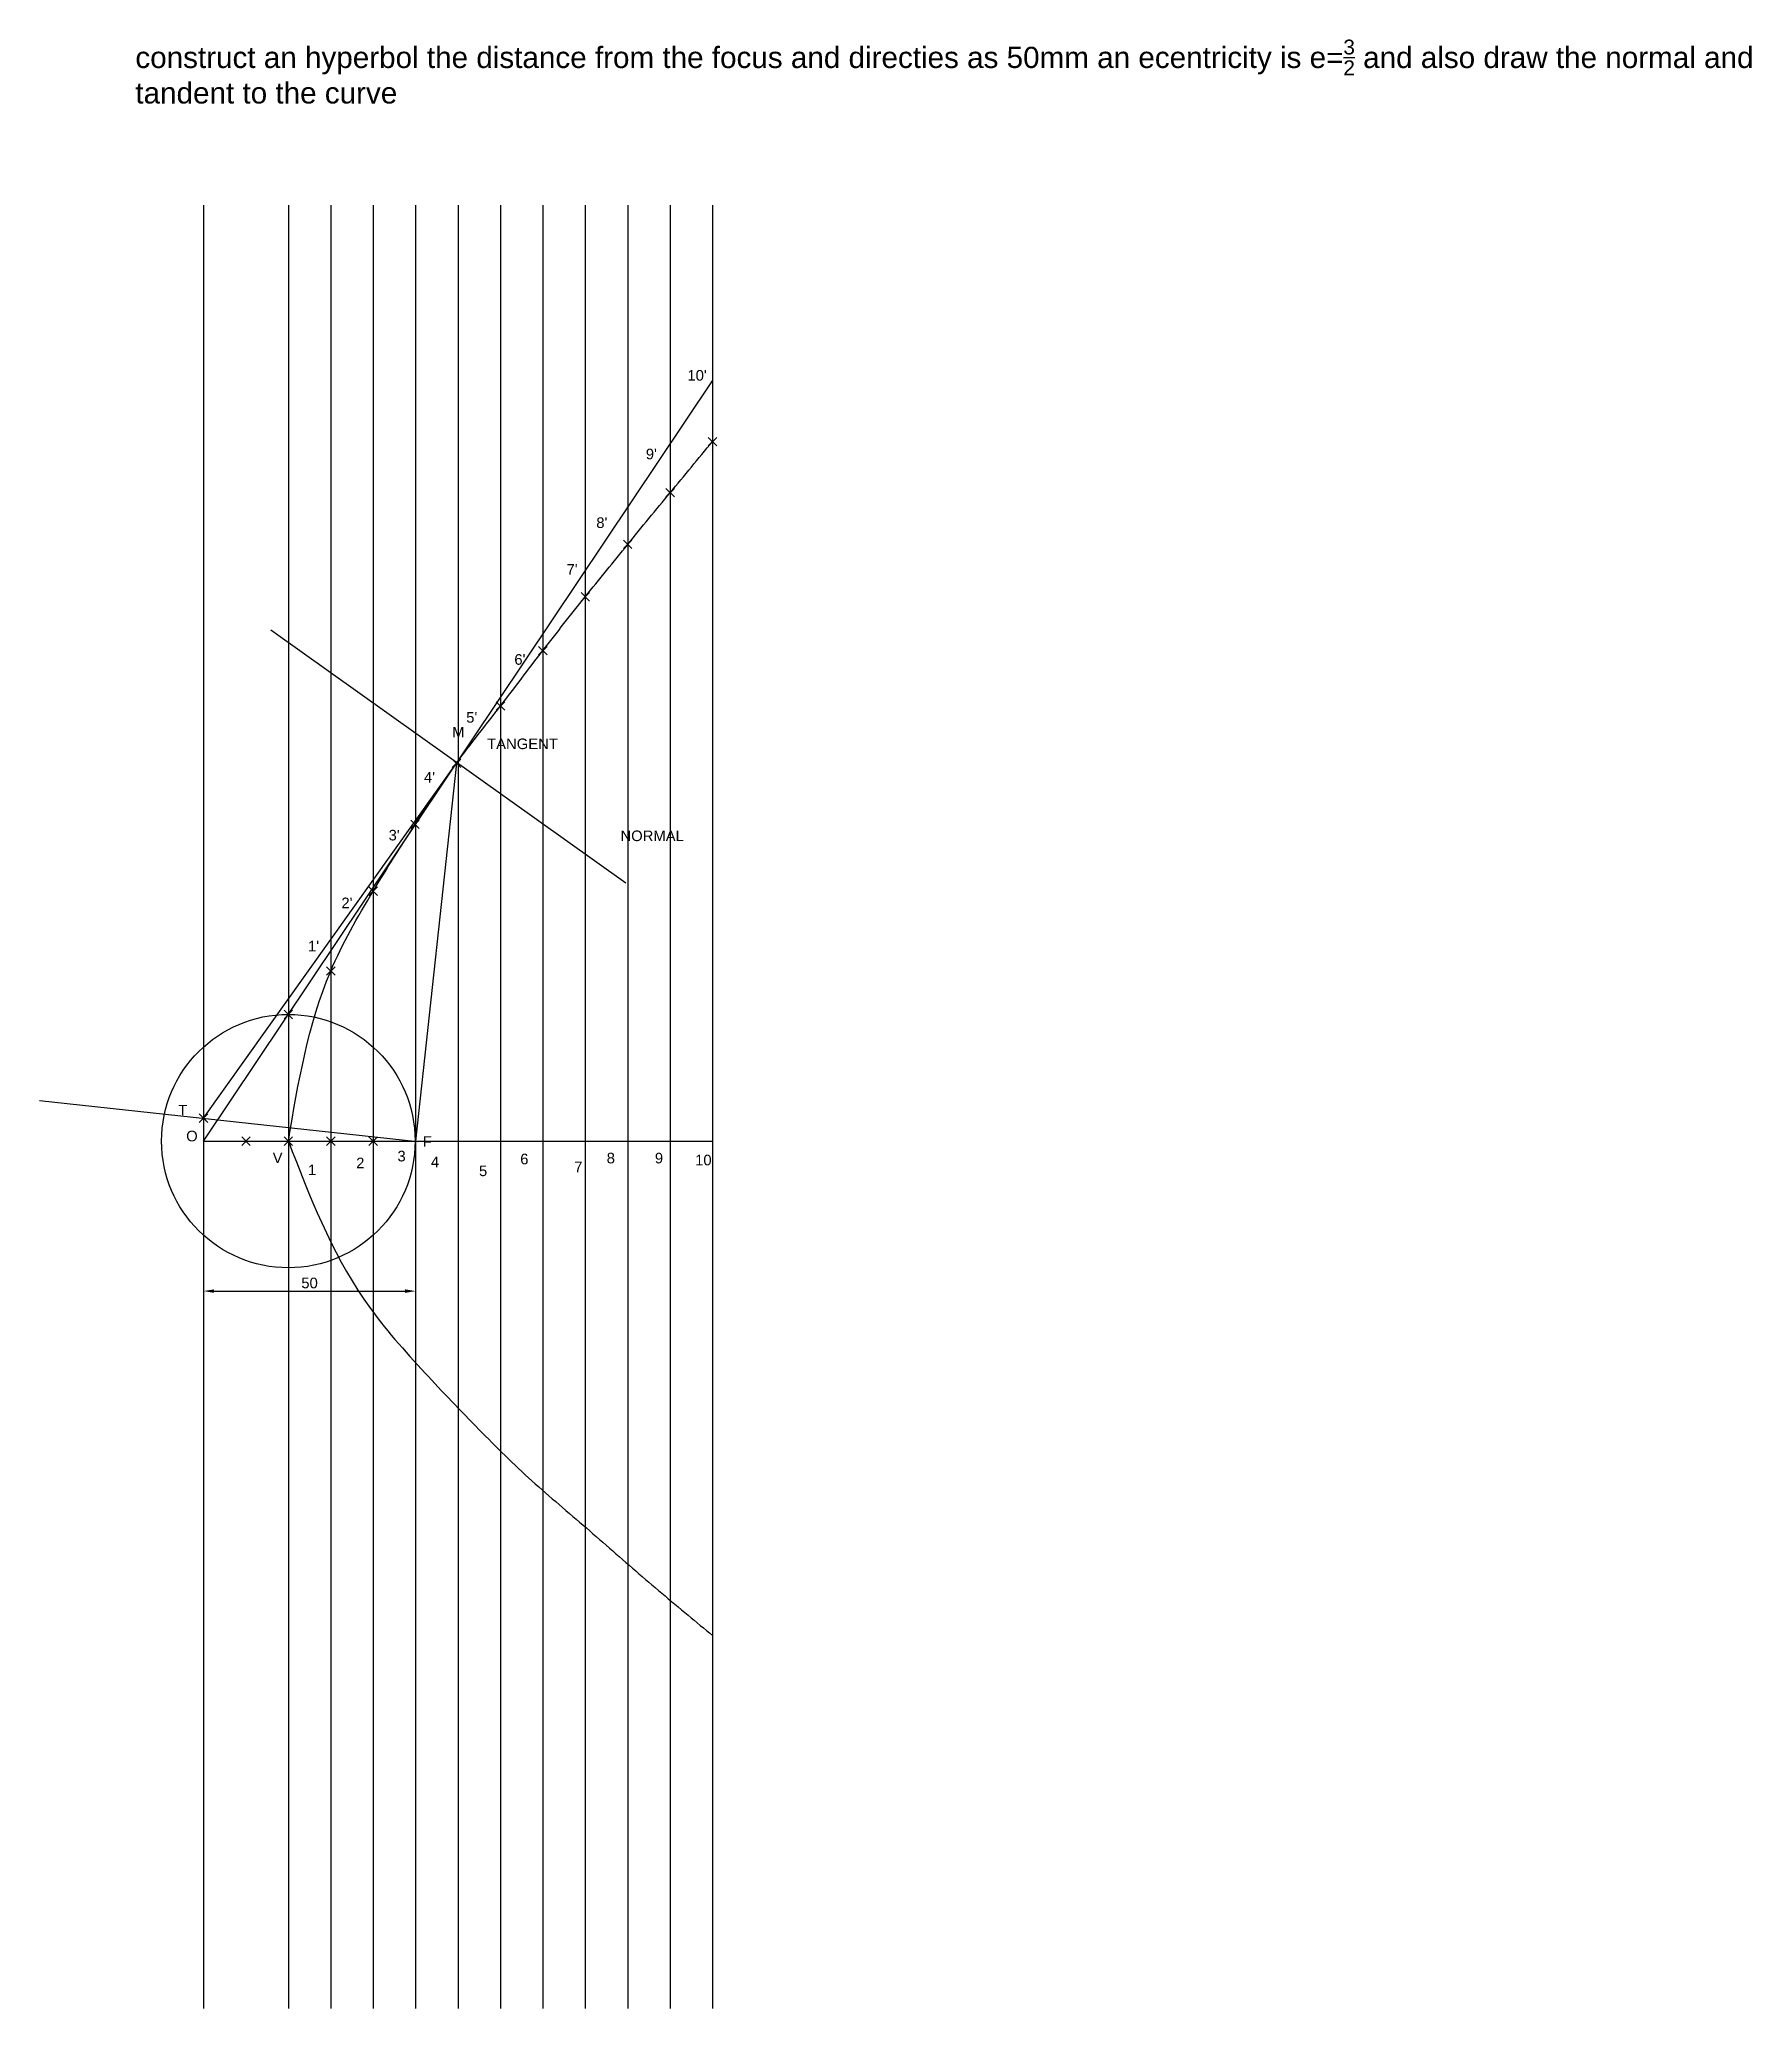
# Model space of a CAD drawing. Header units: millimetres. Extents: x 178 to 581, y 163 to 627.
import ezdxf

# ---------------------------------------------------------------- set-up
doc = ezdxf.new("R2010")
doc.units = ezdxf.units.MM
doc.header["$PDMODE"] = 3
doc.styles.get("Standard").update_dxf_attribs({"font": 'arial.ttf'})
doc.dimstyles.new('ISO-25', dxfattribs={"dimtxt": 2.5, "dimasz": 2.5, "dimexe": 1.25, "dimexo": 0.625, "dimtad": 1, "dimtxsty": 'Standard', "dimcen": 2.5, "dimadec": 0, "dimazin": 0, "dimtfac": 1, "dimtmove": 0, "dimatfit": 3, "dimfxl": 1, "dimarcsym": 0})

# ---------------------------------------------------------------- blocks, each defined once
blk = doc.blocks.new('*D2')
at = {"color": 0, "lineweight": -2, "transparency": 16777216}
for p, q in [((216.19, 366.87), (216.19, 330.88)), ((266.19, 366.87), (266.19, 330.88)), ((218.69, 332.13), (263.69, 332.13))]:
    blk.add_line(p, q, dxfattribs=at)
at = {"color": 0, "transparency": 16777216}
for points in [[(218.69, 332.54), (218.69, 331.71), (216.19, 332.13)], [(263.69, 332.54), (263.69, 331.71), (266.19, 332.13)]]:
    blk.add_solid(points, dxfattribs=at)
at = {"layer": 'Defpoints', "color": 0, "transparency": 16777216}
for p in [(216.19, 367.49), (266.19, 367.49), (266.19, 332.13)]:
    blk.add_point(p, dxfattribs=at)
at = {"color": 0, "transparency": 16777216, "insert": (241.19, 334.03), "char_height": 2.5, "attachment_point": 5}
blk.add_mtext('50', dxfattribs=at)

msp = doc.modelspace()

# ---------------------------------------------------------------- linework, layer by layer
for p, q in [((216.187, 588.169), (216.187, 162.947)), ((236.187, 588.169), (236.187, 162.947)), ((246.187, 588.169), (246.187, 162.947)), ((256.187, 588.169), (256.187, 162.947)), ((266.187, 588.169), (266.187, 162.947)), ((266.187, 588.169), (266.187, 162.947)), ((276.187, 588.169), (276.187, 162.947)), ((286.187, 588.169), (286.187, 162.947)), ((296.187, 588.169), (296.187, 162.947)), ((306.187, 588.169), (306.187, 162.947)), ((316.187, 588.169), (316.187, 162.947)), ((326.187, 588.169), (326.187, 162.947)), ((336.187, 588.169), (336.187, 162.947)), ((216.187, 367.492), (336.187, 546.723)), ((216.187, 367.492), (266.187, 367.492)), ((266.059, 367.492), (336.187, 367.492)), ((336.187, 367.492), (336.187, 367.492))]:
    msp.add_line(p, q)
at = {"color": 2, "true_color": 0xf1eb1f}
for p, q in [((315.747, 428.288), (232.055, 487.939)), ((216.187, 372.894), (275.838, 456.586))]:
    msp.add_line(p, q, dxfattribs=at)
at = {"color": 1}
for p, q in [((275.838, 456.586), (266.187, 367.492)), ((177.508, 377.084), (266.603, 367.433))]:
    msp.add_line(p, q, dxfattribs=at)
msp.add_circle((236.187, 367.492), 29.872)
msp.add_spline([(236.187, 367.492), (246.187, 407.588), (256.187, 426.414), (266.059, 442.171), (275.838, 456.586), (286.187, 470.087), (296.187, 483.152), (306.187, 495.826), (316.187, 508.187), (326.187, 520.389), (336.187, 532.433)], degree=3, dxfattribs=at)
msp.add_open_spline([(236.187, 367.492), (241.209, 354.496), (248.822, 334.796), (266.852, 314.299), (280.038, 300.519), (292.556, 288.008), (305.576, 277.127), (317.944, 266.15), (328.179, 257.544), (334.254, 252.515), (336.187, 250.921)], degree=3, knots=[0, 0, 0, 0, 41.3247321, 62.6417001, 81.2358978, 98.6546823, 115.6660162, 132.1182874, 148.2623585, 155.779029, 155.779029, 155.779029, 155.779029], dxfattribs=at)
for p in [(336.187, 532.433), (326.187, 520.389), (316.187, 508.187), (306.187, 495.826), (296.187, 483.152), (286.187, 470.087), (275.838, 456.586), (266.059, 442.171), (256.187, 426.414), (246.187, 407.588), (236.187, 397.363), (226.187, 367.492), (236.187, 367.492), (236.187, 367.492), (246.187, 367.492), (256.187, 367.492)]:
    msp.add_point(p)
at = {"color": 2, "true_color": 0xf1eb1f}
msp.add_point((216.187, 372.894), dxfattribs=at)

# ---------------------------------------------------------------- texts
for s, p in [("10'", (330.256, 546.8)), ("9'", (320.445, 528.26)), ("8'", (308.778, 512.057)), ("7'", (301.762, 501.04)), ("6'", (289.462, 479.809)), ("5'", (278.115, 466.155)), ("4'", (268.157, 452.038)), ("3'", (259.82, 438.384)), ("2'", (248.704, 422.415)), ("1'", (240.83, 412.232)), ('O', (212.103, 367.435)), ('F', (267.864, 366.152)), ('V', (232.497, 362.305)), ('2', (252.178, 361.087)), ('3', (261.904, 362.707)), ('4', (269.778, 361.318)), ('6', (290.852, 362.013)), ('7', (303.589, 360.161)), ('8', (311.231, 362.244)), ('9', (322.579, 362.244)), ('10', (332.073, 361.781)), ('1', (240.83, 359.467)), ('5', (281.125, 359.236))]:
    msp.add_text(s, height=2.5).set_placement(p)
for s, p in [('M', (274.807, 462.661)), ('TANGENT', (283.04, 459.919)), ('NORMAL', (314.477, 438.227)), ('T', (210.235, 373.539))]:
    msp.add_text(s, height=2.5, dxfattribs=at).set_placement(p)
at = {"insert": (200.131, 627.214), "char_height": 5, "width": 386.98055, "attachment_point": 1}
msp.add_mtext('\\A1;construct an hyperbol the distance from the focus and directies as 50mm an ecentricity is e={\\H0.7x;\\S3/2;} and also draw the normal and tandent to the curve', dxfattribs=at)

# ---------------------------------------------------------------- dimensions: what is measured, and where the dimension line sits
dim = msp.add_linear_dim(base=(266.187, 332.126), p1=(216.187, 367.492), p2=(266.187, 367.492), dimstyle='ISO-25')
dim.commit()
dim.dimension.update_dxf_attribs({"geometry": '*D2', "text_midpoint": (241.187, 334.027)})

doc.saveas('drawing.dxf')
